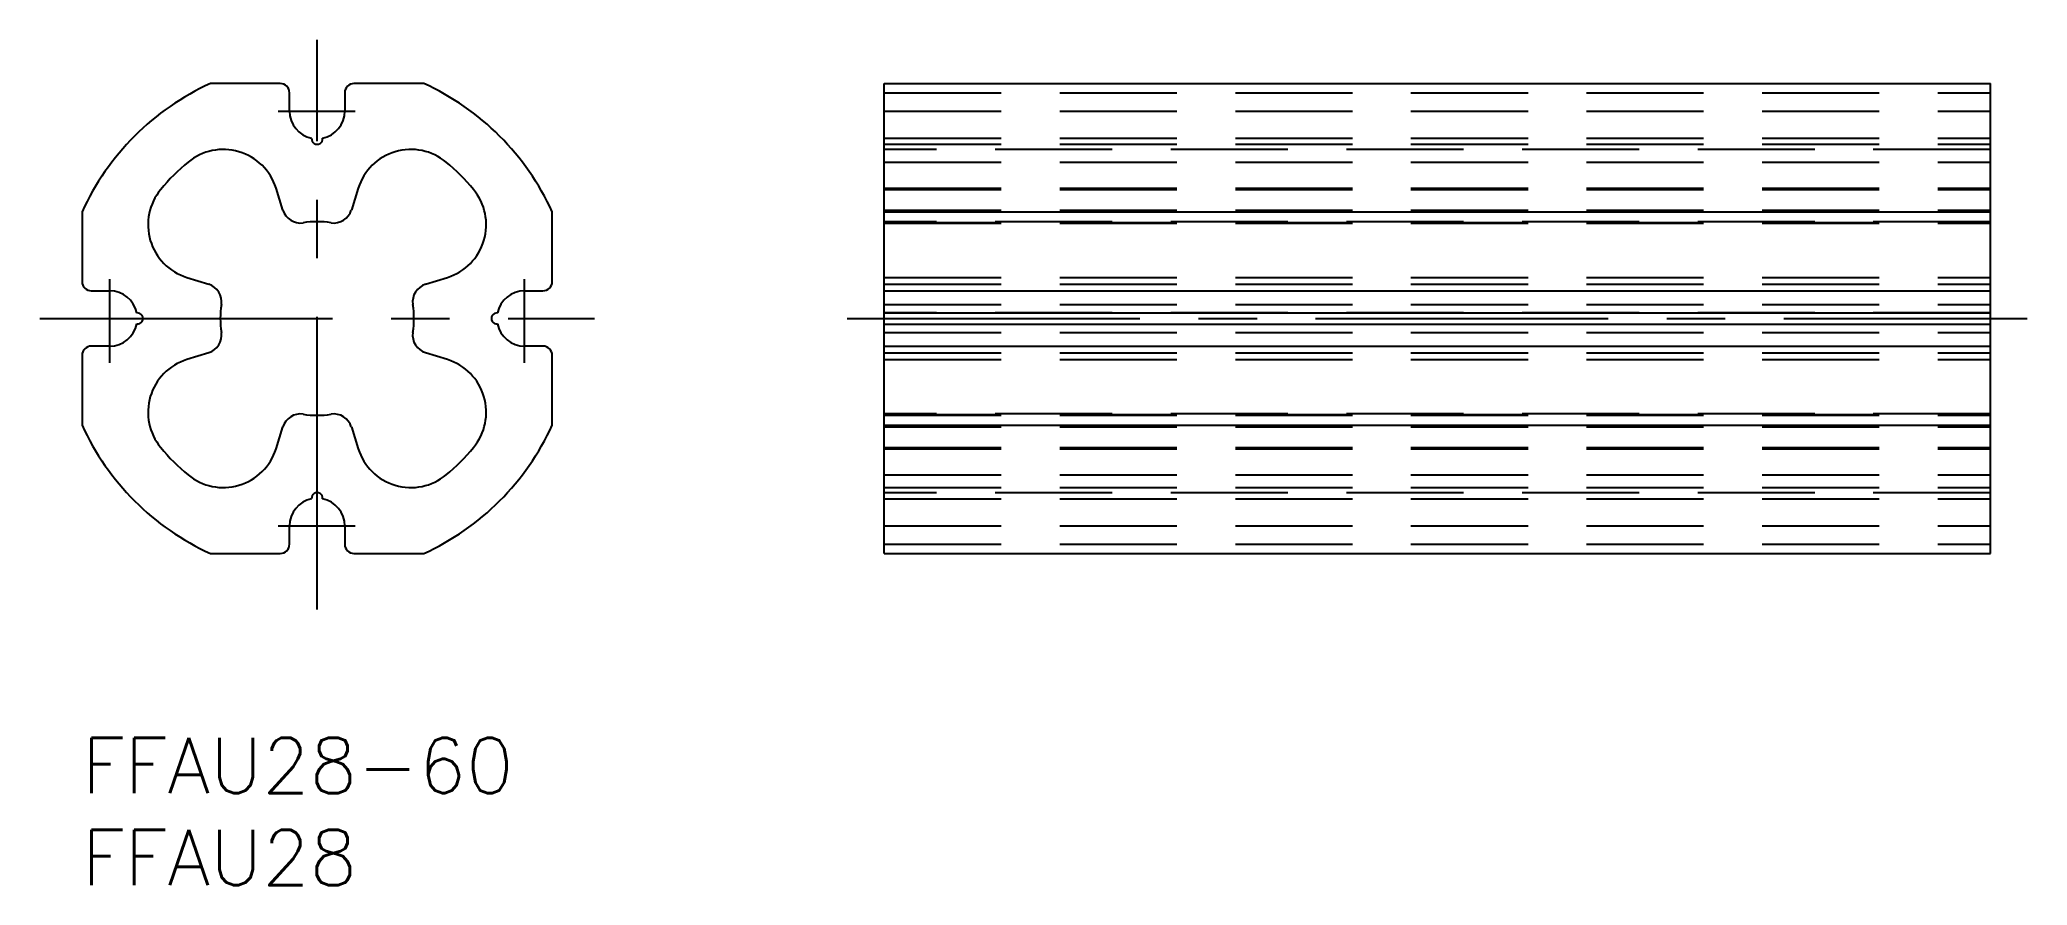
# Model space of a CAD drawing. Extents: x -2 to 106, y -8 to 38.
import ezdxf

# ---------------------------------------------------------------- set-up
doc = ezdxf.new("R2010")
doc.units = 0
doc.header["$LTSCALE"] = 0.5
doc.linetypes.add('CENTER', pattern=[50.8, 31.75, -6.35, 6.35, -6.35])
doc.linetypes.add('DASHED', pattern=[19.05, 12.7, -6.35])
for name, color, linetype in [('MSM_CENTER', 1, 'CENTER'), ('MSM_CONTINUOUS', 7, 'CONTINUOUS'), ('MSM_DASHED', 4, 'DASHED'), ('MSM_PART_NUMBER', 7, 'CONTINUOUS')]:
    doc.layers.add(name, color=color, linetype=linetype)
doc.styles.get("Standard").update_dxf_attribs({"font": 'txt.shx', "height": 3, "bigfont": 'bigfont.shx'})

msp = doc.modelspace()

# ---------------------------------------------------------------- linework, layer by layer
at = {"layer": 'MSM_CENTER'}
for p, q in [((12.75, 6.97), (12.75, 37.87)), ((10.64, 34), (14.81, 34)), ((1.5, 20.34), (1.5, 24.88)), ((24, 20.34), (24, 24.88)), ((-2.29, 22.75), (27.8, 22.75)), ((41.5, 22.75), (105.5, 22.75)), ((10.64, 11.5), (14.81, 11.5))]:
    msp.add_line(p, q, dxfattribs=at)
at = {"layer": 'MSM_CONTINUOUS'}
for p, q in [((10.75, 35.5), (6.97, 35.5)), ((11.25, 34), (11.25, 35)), ((14.25, 35), (14.25, 34)), ((18.53, 35.5), (14.75, 35.5)), ((43.5, 35.5), (103.5, 35.5)), ((43.5, 10), (43.5, 35.5)), ((103.5, 10), (103.5, 35.5)), ((10.89, 28.63), (10.52, 29.82)), ((14.98, 29.82), (14.61, 28.63)), ((0, 28.53), (0, 24.75)), ((25.5, 24.75), (25.5, 28.53)), ((43.5, 28.53), (103.5, 28.53)), ((5.68, 24.98), (6.87, 24.61)), ((18.63, 24.61), (19.82, 24.98)), ((0.5, 24.25), (1.5, 24.25)), ((24, 24.25), (25, 24.25)), ((43.5, 24.25), (103.5, 24.25)), ((43.5, 23.05), (103.5, 23.05)), ((43.5, 22.45), (103.5, 22.45)), ((0, 20.75), (0, 16.97)), ((1.5, 21.25), (0.5, 21.25)), ((6.87, 20.89), (5.68, 20.52)), ((19.82, 20.52), (18.63, 20.89)), ((25, 21.25), (24, 21.25)), ((25.5, 16.97), (25.5, 20.75)), ((43.5, 21.25), (103.5, 21.25)), ((10.52, 15.68), (10.89, 16.87)), ((14.61, 16.87), (14.98, 15.68)), ((43.5, 16.97), (103.5, 16.97)), ((11.25, 10.5), (11.25, 11.5)), ((14.25, 11.5), (14.25, 10.5)), ((6.97, 10), (10.75, 10)), ((14.75, 10), (18.53, 10)), ((43.5, 10), (103.5, 10))]:
    msp.add_line(p, q, dxfattribs=at)
for centre, radius, start, end in [((12.75, 22.75), 14, 114.3958, 155.6042), ((10.75, 35), 0.5, 0, 90), ((14.75, 35), 0.5, 90, 180), ((12.75, 22.75), 14, 24.3958, 65.6042), ((12.75, 34), 1.5, 180, 258.5217), ((12.75, 34), 1.5, 281.4783, 0), ((12.75, 32.5), 0.3, 174.2608, 5.7392), ((7.66, 28.92), 3, 17.5, 129.5243), ((17.84, 28.92), 3, 50.4757, 162.5), ((12.75, 22.75), 11, 129.5243, 140.4757), ((12.75, 22.75), 11, 39.5243, 50.4757), ((6.58, 27.84), 3, 140.4757, 252.5), ((18.92, 27.84), 3, 287.5, 39.5243), ((11.85, 28.93), 1, 197.5, 278.2931), ((13.65, 28.93), 1, 261.7069, 342.5), ((12.75, 22.75), 5.25, 81.7069, 98.2931), ((0.5, 24.75), 0.5, 180, 270), ((1.5, 22.75), 1.5, 11.4783, 90), ((6.57, 23.65), 1, 351.7069, 72.5), ((18.93, 23.65), 1, 107.5, 188.2931), ((24, 22.75), 1.5, 90, 168.5217), ((25, 24.75), 0.5, 270, 0), ((3, 22.75), 0.3, 264.2608, 95.7392), ((12.75, 22.75), 5.25, 171.7069, 188.2931), ((12.75, 22.75), 5.25, 351.7069, 8.2931), ((22.5, 22.75), 0.3, 84.2608, 275.7392), ((1.5, 22.75), 1.5, 270, 348.5217), ((6.57, 21.85), 1, 287.5, 8.2931), ((18.93, 21.85), 1, 171.7069, 252.5), ((24, 22.75), 1.5, 191.4783, 270), ((0.5, 20.75), 0.5, 90, 180), ((6.58, 17.66), 3, 107.5, 219.5243), ((18.92, 17.66), 3, 320.4757, 72.5), ((25, 20.75), 0.5, 0, 90), ((11.85, 16.57), 1, 81.7069, 162.5), ((12.75, 22.75), 5.25, 261.7069, 278.2931), ((13.65, 16.57), 1, 17.5, 98.2931), ((12.75, 22.75), 14, 204.3958, 245.6042), ((12.75, 22.75), 14, 294.3958, 335.6042), ((12.75, 22.75), 11, 219.5243, 230.4757), ((7.66, 16.58), 3, 230.4757, 342.5), ((17.84, 16.58), 3, 197.5, 309.5243), ((12.75, 22.75), 11, 309.5243, 320.4757), ((12.75, 11.5), 1.5, 101.4783, 180), ((12.75, 13), 0.3, 354.2608, 185.7392), ((12.75, 11.5), 1.5, 0, 78.5217), ((10.75, 10.5), 0.5, 270, 0), ((14.75, 10.5), 0.5, 180, 270)]:
    msp.add_arc(centre, radius, start, end, dxfattribs=at)
at = {"layer": 'MSM_DASHED'}
for p, q in [((43.5, 35), (103.5, 35)), ((43.5, 34), (103.5, 34)), ((43.5, 32.53), (103.5, 32.53)), ((43.5, 32.2), (103.5, 32.2)), ((103.5, 31.92), (43.5, 31.92)), ((43.5, 31.23), (103.5, 31.23)), ((43.5, 29.82), (103.5, 29.82)), ((43.5, 29.75), (103.5, 29.75)), ((43.5, 28.63), (103.5, 28.63)), ((103.5, 28), (43.5, 28)), ((43.5, 27.95), (103.5, 27.95)), ((43.5, 27.93), (103.5, 27.93)), ((43.5, 24.98), (103.5, 24.98)), ((43.5, 24.61), (103.5, 24.61)), ((43.5, 23.51), (103.5, 23.51)), ((103.5, 23.05), (43.5, 23.05)), ((43.5, 22.45), (103.5, 22.45)), ((43.5, 21.99), (103.5, 21.99)), ((43.5, 20.89), (103.5, 20.89)), ((43.5, 20.52), (103.5, 20.52)), ((103.5, 17.57), (43.5, 17.57)), ((43.5, 17.55), (103.5, 17.55)), ((43.5, 17.5), (103.5, 17.5)), ((43.5, 16.87), (103.5, 16.87)), ((43.5, 15.75), (103.5, 15.75)), ((43.5, 15.68), (103.5, 15.68)), ((43.5, 14.27), (103.5, 14.27)), ((43.5, 13.58), (103.5, 13.58)), ((103.5, 13.3), (43.5, 13.3)), ((43.5, 12.97), (103.5, 12.97)), ((43.5, 11.5), (103.5, 11.5)), ((43.5, 10.5), (103.5, 10.5))]:
    msp.add_line(p, q, dxfattribs=at)

# ---------------------------------------------------------------- texts
at = {"layer": 'MSM_PART_NUMBER'}
for s, p in [('FFAU28-60', (0, -3)), ('FFAU28', (0, -8))]:
    msp.add_text(s, height=3, dxfattribs=at).set_placement(p)

doc.saveas('drawing.dxf')
